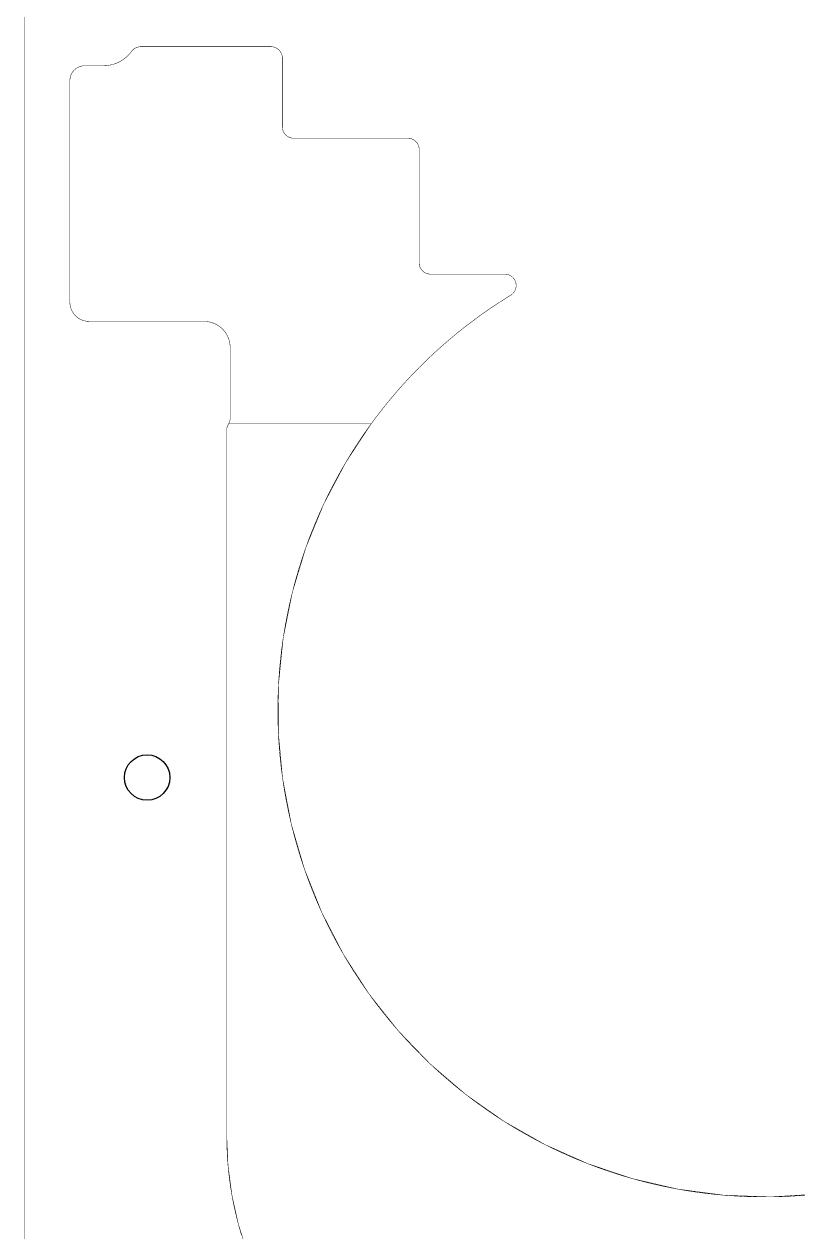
# Model space of a CAD drawing. Extents: x -408 to 322, y -244 to 262.
# Drawn here: x -216.4 to -182.4, y -180.6 to -127.5 of the extents above; entities that cross this region are included whole.
import ezdxf

# ---------------------------------------------------------------- set-up
doc = ezdxf.new("R2010")
doc.units = 0
doc.header["$MEASUREMENT"] = 0
doc.layers.get('0').update_dxf_attribs({"linetype": 'CONTINUOUS'})
for name, color, linetype in [('ADHESIVE-10-2', 2, 'CONTINUOUS'), ('LOWER-A-PET', 15, 'CONTINUOUS'), ('LOWER-PET-B', 6, 'CONTINUOUS'), ('REMOVAL', 2, 'CONTINUOUS')]:
    doc.layers.add(name, color=color, linetype=linetype)

# ---------------------------------------------------------------- blocks, each defined once
blk = doc.blocks.new('ROUND_17')
blk.add_circle((0, 0), 1)

msp = doc.modelspace()

# ---------------------------------------------------------------- linework, layer by layer
at = {"layer": 'ADHESIVE-10-2', "const_width": 0.02}
msp.add_lwpolyline([(-182.042, -178.976), (-182.411, -179.004), (-182.78, -179.025), (-183.149, -179.041), (-183.519, -179.049), (-183.889, -179.052), (-184.259, -179.048), (-184.628, -179.037), (-184.998, -179.02), (-185.367, -178.997), (-185.735, -178.968), (-186.103, -178.932), (-186.471, -178.889), (-186.837, -178.841), (-187.203, -178.786), (-187.567, -178.725), (-187.931, -178.657), (-188.293, -178.583), (-188.654, -178.503), (-189.014, -178.417), (-189.372, -178.324), (-189.728, -178.226), (-190.083, -178.121), (-190.436, -178.01), (-190.786, -177.893), (-191.135, -177.77), (-191.482, -177.641), (-191.826, -177.506), (-192.168, -177.365), (-192.507, -177.218), (-192.844, -177.066), (-193.178, -176.907), (-193.509, -176.743), (-193.838, -176.573), (-194.163, -176.397), (-194.485, -176.216), (-194.804, -176.03), (-195.12, -175.837), (-195.433, -175.64), (-195.742, -175.437), (-196.047, -175.229), (-196.349, -175.015), (-196.647, -174.796), (-196.942, -174.572), (-197.232, -174.344), (-197.519, -174.11), (-197.801, -173.871), (-198.079, -173.627), (-198.353, -173.379), (-198.623, -173.126), (-198.888, -172.868), (-199.148, -172.606), (-199.404, -172.339), (-199.656, -172.068), (-199.903, -171.793), (-200.145, -171.513), (-200.382, -171.229), (-200.614, -170.941), (-200.841, -170.65), (-201.063, -170.354), (-201.28, -170.054), (-201.491, -169.751), (-201.698, -169.444), (-201.899, -169.134), (-202.095, -168.82), (-202.285, -168.503), (-202.47, -168.183), (-202.649, -167.86), (-202.822, -167.533), (-202.99, -167.204), (-203.152, -166.871), (-203.309, -166.536), (-203.459, -166.199), (-203.604, -165.858), (-203.743, -165.516), (-203.876, -165.171), (-204.003, -164.823), (-204.124, -164.474), (-204.239, -164.122), (-204.347, -163.769), (-204.45, -163.414), (-204.546, -163.057), (-204.637, -162.698), (-204.721, -162.338), (-204.799, -161.977), (-204.87, -161.614), (-204.936, -161.25), (-204.995, -160.885), (-205.047, -160.519), (-205.094, -160.152), (-205.134, -159.785), (-205.167, -159.416), (-205.195, -159.048), (-205.216, -158.678), (-205.23, -158.309), (-205.238, -157.939), (-205.24, -157.57), (-205.236, -157.2), (-205.225, -156.83), (-205.207, -156.461), (-205.183, -156.092), (-205.153, -155.723), (-205.117, -155.355), (-205.074, -154.988), (-205.025, -154.622), (-204.969, -154.256), (-204.907, -153.891), (-204.839, -153.528), (-204.765, -153.166), (-204.684, -152.805), (-204.597, -152.446), (-204.504, -152.088), (-204.405, -151.732), (-204.3, -151.377), (-204.188, -151.025), (-204.071, -150.674), (-203.947, -150.325), (-203.818, -149.979), (-203.682, -149.635), (-203.541, -149.293), (-203.393, -148.954), (-203.24, -148.618), (-203.081, -148.284), (-202.916, -147.953), (-202.746, -147.625), (-202.57, -147.3), (-202.388, -146.978), (-202.201, -146.659), (-202.008, -146.343), (-201.81, -146.031), (-201.607, -145.722), (-201.398, -145.417), (-201.184, -145.115), (-200.965, -144.818), (-200.741, -144.524), (-200.511, -144.234), (-200.277, -143.948), (-200.038, -143.666), (-199.794, -143.388), (-199.545, -143.114), (-199.291, -142.845), (-199.033, -142.58), (-198.77, -142.32), (-198.503, -142.065), (-198.232, -141.814), (-197.956, -141.567), (-197.676, -141.326), (-197.392, -141.089), (-197.104, -140.857), (-196.811, -140.631), (-196.515, -140.409), (-196.216, -140.193), (-195.912, -139.982), (-195.605, -139.776), (-195.002, -139.393), (-194.995, -139.389), (-194.988, -139.384), (-194.981, -139.379), (-194.973, -139.374), (-194.966, -139.369), (-194.96, -139.364), (-194.953, -139.359), (-194.946, -139.353), (-194.939, -139.348), (-194.933, -139.342), (-194.926, -139.336), (-194.92, -139.33), (-194.914, -139.324), (-194.908, -139.318), (-194.902, -139.312), (-194.896, -139.306), (-194.89, -139.299), (-194.884, -139.293), (-194.879, -139.286), (-194.873, -139.28), (-194.868, -139.273), (-194.863, -139.266), (-194.858, -139.259), (-194.853, -139.252), (-194.848, -139.245), (-194.843, -139.238), (-194.838, -139.23), (-194.834, -139.223), (-194.829, -139.216), (-194.825, -139.208), (-194.821, -139.2), (-194.817, -139.193), (-194.813, -139.185), (-194.81, -139.177), (-194.806, -139.169), (-194.803, -139.161), (-194.799, -139.153), (-194.796, -139.145), (-194.793, -139.137), (-194.79, -139.129), (-194.788, -139.121), (-194.785, -139.113), (-194.782, -139.104), (-194.78, -139.096), (-194.778, -139.088), (-194.776, -139.079), (-194.774, -139.071), (-194.772, -139.062), (-194.771, -139.054), (-194.769, -139.045), (-194.768, -139.037), (-194.767, -139.028), (-194.766, -139.02), (-194.765, -139.011), (-194.764, -139.002), (-194.764, -138.994), (-194.763, -138.985), (-194.763, -138.977), (-194.763, -138.968), (-194.763, -138.959), (-194.763, -138.951), (-194.764, -138.942), (-194.764, -138.933), (-194.765, -138.925), (-194.766, -138.916), (-194.767, -138.908), (-194.768, -138.899), (-194.769, -138.891), (-194.77, -138.882), (-194.772, -138.873), (-194.774, -138.865), (-194.775, -138.857), (-194.777, -138.848), (-194.779, -138.84), (-194.782, -138.831), (-194.784, -138.823), (-194.787, -138.815), (-194.789, -138.807), (-194.792, -138.799), (-194.795, -138.79), (-194.798, -138.782), (-194.802, -138.774), (-194.805, -138.766), (-194.809, -138.759), (-194.812, -138.751), (-194.816, -138.743), (-194.82, -138.735), (-194.824, -138.728), (-194.828, -138.72), (-194.832, -138.713), (-194.837, -138.705), (-194.842, -138.698), (-194.846, -138.691), (-194.851, -138.683), (-194.856, -138.676), (-194.861, -138.669), (-194.866, -138.662), (-194.872, -138.656), (-194.877, -138.649), (-194.883, -138.642), (-194.888, -138.636), (-194.894, -138.629), (-194.9, -138.623), (-194.906, -138.617), (-194.912, -138.611), (-194.918, -138.605), (-194.924, -138.599), (-194.931, -138.593), (-194.937, -138.587), (-194.944, -138.582), (-194.951, -138.576), (-194.957, -138.571), (-194.964, -138.566), (-194.971, -138.561), (-194.978, -138.556), (-194.986, -138.551), (-194.993, -138.546), (-195, -138.541), (-195.007, -138.537), (-195.015, -138.533), (-195.022, -138.528), (-195.03, -138.524), (-195.038, -138.52), (-195.046, -138.517), (-195.053, -138.513), (-195.061, -138.509), (-195.069, -138.506), (-195.077, -138.503), (-195.085, -138.499), (-195.093, -138.496), (-195.101, -138.494), (-195.11, -138.491), (-195.118, -138.488), (-195.126, -138.486), (-195.134, -138.483), (-195.143, -138.481), (-195.151, -138.479), (-195.16, -138.477), (-195.168, -138.476), (-195.177, -138.474), (-195.185, -138.473), (-195.194, -138.472), (-195.202, -138.47), (-195.211, -138.469), (-195.219, -138.469), (-195.228, -138.468), (-195.237, -138.467), (-195.245, -138.467), (-195.254, -138.467), (-195.263, -138.467), (-198.525, -138.467), (-198.534, -138.467), (-198.543, -138.466), (-198.552, -138.466), (-198.56, -138.465), (-198.569, -138.465), (-198.578, -138.464), (-198.586, -138.463), (-198.595, -138.462), (-198.604, -138.461), (-198.612, -138.459), (-198.621, -138.457), (-198.629, -138.456), (-198.638, -138.454), (-198.646, -138.452), (-198.655, -138.45), (-198.663, -138.447), (-198.672, -138.445), (-198.68, -138.442), (-198.688, -138.439), (-198.696, -138.437), (-198.705, -138.433), (-198.713, -138.43), (-198.721, -138.427), (-198.729, -138.423), (-198.737, -138.42), (-198.745, -138.416), (-198.752, -138.412), (-198.76, -138.408), (-198.768, -138.404), (-198.775, -138.4), (-198.783, -138.395), (-198.79, -138.391), (-198.798, -138.386), (-198.805, -138.381), (-198.812, -138.376), (-198.819, -138.371), (-198.826, -138.366), (-198.833, -138.361), (-198.84, -138.355), (-198.847, -138.35), (-198.853, -138.344), (-198.86, -138.338), (-198.866, -138.332), (-198.873, -138.326), (-198.879, -138.32), (-198.885, -138.314), (-198.891, -138.308), (-198.897, -138.301), (-198.903, -138.295), (-198.908, -138.288), (-198.914, -138.281), (-198.919, -138.274), (-198.925, -138.268), (-198.93, -138.261), (-198.935, -138.253), (-198.94, -138.246), (-198.945, -138.239), (-198.949, -138.232), (-198.954, -138.224), (-198.958, -138.217), (-198.963, -138.209), (-198.967, -138.201), (-198.971, -138.194), (-198.975, -138.186), (-198.979, -138.178), (-198.982, -138.17), (-198.986, -138.162), (-198.989, -138.154), (-198.992, -138.146), (-198.995, -138.138), (-198.998, -138.129), (-199.001, -138.121), (-199.004, -138.113), (-199.006, -138.104), (-199.008, -138.096), (-199.01, -138.088), (-199.013, -138.079), (-199.014, -138.071), (-199.016, -138.062), (-199.018, -138.053), (-199.019, -138.045), (-199.02, -138.036), (-199.022, -138.028), (-199.023, -138.019), (-199.023, -138.01), (-199.024, -138.002), (-199.025, -137.993), (-199.025, -137.984), (-199.025, -137.975), (-199.025, -137.967), (-199.025, -132.988), (-199.025, -132.98), (-199.026, -132.971), (-199.026, -132.962), (-199.027, -132.954), (-199.027, -132.945), (-199.028, -132.936), (-199.029, -132.927), (-199.03, -132.919), (-199.032, -132.91), (-199.033, -132.902), (-199.035, -132.893), (-199.036, -132.884), (-199.038, -132.876), (-199.04, -132.867), (-199.042, -132.859), (-199.045, -132.851), (-199.047, -132.842), (-199.05, -132.834), (-199.053, -132.826), (-199.056, -132.817), (-199.059, -132.809), (-199.062, -132.801), (-199.065, -132.793), (-199.069, -132.785), (-199.072, -132.777), (-199.076, -132.769), (-199.08, -132.761), (-199.084, -132.754), (-199.088, -132.746), (-199.092, -132.738), (-199.097, -132.731), (-199.101, -132.723), (-199.106, -132.716), (-199.111, -132.709), (-199.116, -132.702), (-199.121, -132.695), (-199.126, -132.687), (-199.131, -132.681), (-199.137, -132.674), (-199.142, -132.667), (-199.148, -132.66), (-199.154, -132.654), (-199.16, -132.647), (-199.166, -132.641), (-199.172, -132.635), (-199.178, -132.629), (-199.184, -132.623), (-199.191, -132.617), (-199.197, -132.611), (-199.204, -132.605), (-199.211, -132.6), (-199.218, -132.594), (-199.224, -132.589), (-199.231, -132.584), (-199.239, -132.579), (-199.246, -132.574), (-199.253, -132.569), (-199.26, -132.564), (-199.268, -132.56), (-199.275, -132.555), (-199.283, -132.551), (-199.291, -132.547), (-199.298, -132.543), (-199.306, -132.539), (-199.314, -132.535), (-199.322, -132.532), (-199.33, -132.528), (-199.338, -132.525), (-199.346, -132.522), (-199.354, -132.519), (-199.363, -132.516), (-199.371, -132.513), (-199.379, -132.51), (-199.388, -132.508), (-199.396, -132.505), (-199.404, -132.503), (-199.413, -132.501), (-199.421, -132.499), (-199.43, -132.498), (-199.439, -132.496), (-199.447, -132.495), (-199.456, -132.493), (-199.464, -132.492), (-199.473, -132.491), (-199.482, -132.49), (-199.49, -132.49), (-199.499, -132.489), (-199.508, -132.489), (-199.517, -132.488), (-199.525, -132.488), (-204.54, -132.488), (-204.549, -132.488), (-204.558, -132.488), (-204.567, -132.488), (-204.575, -132.487), (-204.584, -132.486), (-204.593, -132.486), (-204.601, -132.485), (-204.61, -132.484), (-204.619, -132.482), (-204.627, -132.481), (-204.636, -132.479), (-204.644, -132.477), (-204.653, -132.476), (-204.661, -132.474), (-204.67, -132.471), (-204.678, -132.469), (-204.687, -132.467), (-204.695, -132.464), (-204.703, -132.461), (-204.711, -132.458), (-204.72, -132.455), (-204.728, -132.452), (-204.736, -132.449), (-204.744, -132.445), (-204.752, -132.442), (-204.76, -132.438), (-204.767, -132.434), (-204.775, -132.43), (-204.783, -132.426), (-204.79, -132.421), (-204.798, -132.417), (-204.805, -132.412), (-204.813, -132.408), (-204.82, -132.403), (-204.827, -132.398), (-204.834, -132.393), (-204.841, -132.388), (-204.848, -132.382), (-204.855, -132.377), (-204.862, -132.371), (-204.868, -132.366), (-204.875, -132.36), (-204.881, -132.354), (-204.888, -132.348), (-204.894, -132.342), (-204.9, -132.336), (-204.906, -132.329), (-204.912, -132.323), (-204.918, -132.316), (-204.923, -132.31), (-204.929, -132.303), (-204.934, -132.296), (-204.94, -132.289), (-204.945, -132.282), (-204.95, -132.275), (-204.955, -132.268), (-204.96, -132.261), (-204.964, -132.253), (-204.969, -132.246), (-204.973, -132.238), (-204.978, -132.231), (-204.982, -132.223), (-204.986, -132.215), (-204.99, -132.208), (-204.994, -132.2), (-204.997, -132.192), (-205.001, -132.184), (-205.004, -132.176), (-205.007, -132.168), (-205.01, -132.159), (-205.013, -132.151), (-205.016, -132.143), (-205.019, -132.135), (-205.021, -132.126), (-205.023, -132.118), (-205.025, -132.109), (-205.028, -132.101), (-205.029, -132.092), (-205.031, -132.084), (-205.033, -132.075), (-205.034, -132.067), (-205.035, -132.058), (-205.037, -132.049), (-205.038, -132.041), (-205.038, -132.032), (-205.039, -132.023), (-205.04, -132.015), (-205.04, -132.006), (-205.04, -131.997), (-205.04, -131.988), (-205.04, -128.964), (-205.04, -128.955), (-205.041, -128.946), (-205.041, -128.938), (-205.042, -128.929), (-205.042, -128.92), (-205.043, -128.912), (-205.044, -128.903), (-205.045, -128.894), (-205.047, -128.886), (-205.048, -128.877), (-205.05, -128.868), (-205.051, -128.86), (-205.053, -128.851), (-205.055, -128.843), (-205.057, -128.834), (-205.06, -128.826), (-205.062, -128.818), (-205.065, -128.809), (-205.068, -128.801), (-205.071, -128.793), (-205.074, -128.785), (-205.077, -128.777), (-205.08, -128.769), (-205.084, -128.761), (-205.087, -128.753), (-205.091, -128.745), (-205.095, -128.737), (-205.099, -128.729), (-205.103, -128.721), (-205.107, -128.714), (-205.112, -128.706), (-205.116, -128.699), (-205.121, -128.692), (-205.126, -128.684), (-205.131, -128.677), (-205.136, -128.67), (-205.141, -128.663), (-205.146, -128.656), (-205.152, -128.649), (-205.157, -128.642), (-205.163, -128.636), (-205.169, -128.629), (-205.175, -128.623), (-205.181, -128.617), (-205.187, -128.61), (-205.193, -128.604), (-205.199, -128.598), (-205.206, -128.592), (-205.212, -128.587), (-205.219, -128.581), (-205.226, -128.575), (-205.233, -128.57), (-205.239, -128.565), (-205.246, -128.559), (-205.254, -128.554), (-205.261, -128.549), (-205.268, -128.545), (-205.275, -128.54), (-205.283, -128.535), (-205.29, -128.531), (-205.298, -128.527), (-205.306, -128.522), (-205.313, -128.518), (-205.321, -128.514), (-205.329, -128.511), (-205.337, -128.507), (-205.345, -128.504), (-205.353, -128.5), (-205.361, -128.497), (-205.369, -128.494), (-205.378, -128.491), (-205.386, -128.488), (-205.394, -128.486), (-205.403, -128.483), (-205.411, -128.481), (-205.419, -128.479), (-205.428, -128.477), (-205.436, -128.475), (-205.445, -128.473), (-205.454, -128.471), (-205.462, -128.47), (-205.471, -128.469), (-205.479, -128.468), (-205.488, -128.467), (-205.497, -128.466), (-205.505, -128.465), (-205.514, -128.465), (-205.523, -128.464), (-205.532, -128.464), (-205.54, -128.464), (-211.264, -128.464), (-211.272, -128.464), (-211.281, -128.464), (-211.29, -128.465), (-211.298, -128.465), (-211.307, -128.466), (-211.315, -128.467), (-211.324, -128.468), (-211.332, -128.469), (-211.341, -128.47), (-211.35, -128.471), (-211.358, -128.473), (-211.367, -128.475), (-211.375, -128.476), (-211.383, -128.478), (-211.392, -128.481), (-211.4, -128.483), (-211.408, -128.485), (-211.417, -128.488), (-211.425, -128.491), (-211.433, -128.493), (-211.441, -128.496), (-211.449, -128.5), (-211.457, -128.503), (-211.465, -128.506), (-211.473, -128.51), (-211.481, -128.513), (-211.488, -128.517), (-211.496, -128.521), (-211.504, -128.525), (-211.511, -128.53), (-211.519, -128.534), (-211.526, -128.538), (-211.534, -128.543), (-211.541, -128.548), (-211.548, -128.553), (-211.555, -128.557), (-211.562, -128.563), (-211.569, -128.568), (-211.576, -128.573), (-211.582, -128.579), (-211.589, -128.584), (-211.595, -128.59), (-211.602, -128.596), (-211.608, -128.601), (-211.614, -128.608), (-211.62, -128.614), (-211.626, -128.62), (-211.632, -128.626), (-211.638, -128.633), (-211.644, -128.639), (-211.649, -128.646), (-211.655, -128.652), (-211.66, -128.659), (-211.667, -128.668), (-211.683, -128.69), (-211.699, -128.711), (-211.716, -128.732), (-211.733, -128.752), (-211.751, -128.773), (-211.768, -128.793), (-211.787, -128.812), (-211.805, -128.832), (-211.824, -128.851), (-211.843, -128.87), (-211.862, -128.888), (-211.882, -128.906), (-211.902, -128.924), (-211.923, -128.941), (-211.943, -128.958), (-211.964, -128.975), (-211.986, -128.991), (-212.007, -129.007), (-212.029, -129.022), (-212.051, -129.038), (-212.073, -129.052), (-212.096, -129.067), (-212.119, -129.081), (-212.142, -129.094), (-212.165, -129.108), (-212.189, -129.12), (-212.212, -129.133), (-212.236, -129.145), (-212.261, -129.156), (-212.285, -129.167), (-212.309, -129.178), (-212.334, -129.188), (-212.359, -129.198), (-212.384, -129.208), (-212.409, -129.217), (-212.435, -129.225), (-212.46, -129.233), (-212.486, -129.241), (-212.512, -129.248), (-212.538, -129.255), (-212.564, -129.261), (-212.59, -129.267), (-212.616, -129.273), (-212.642, -129.278), (-212.669, -129.282), (-212.695, -129.286), (-212.722, -129.29), (-212.748, -129.293), (-212.775, -129.296), (-212.802, -129.298), (-212.828, -129.3), (-212.855, -129.301), (-212.882, -129.302), (-212.917, -129.302), (-213.73, -129.302), (-213.742, -129.302), (-213.753, -129.303), (-213.764, -129.303), (-213.775, -129.304), (-213.786, -129.305), (-213.798, -129.306), (-213.809, -129.307), (-213.82, -129.309), (-213.831, -129.31), (-213.842, -129.312), (-213.853, -129.314), (-213.864, -129.316), (-213.875, -129.319), (-213.886, -129.321), (-213.897, -129.324), (-213.908, -129.327), (-213.919, -129.33), (-213.929, -129.334), (-213.94, -129.337), (-213.951, -129.341), (-213.961, -129.345), (-213.972, -129.349), (-213.982, -129.353), (-213.992, -129.357), (-214.002, -129.362), (-214.013, -129.367), (-214.023, -129.372), (-214.033, -129.377), (-214.043, -129.382), (-214.052, -129.388), (-214.062, -129.393), (-214.072, -129.399), (-214.081, -129.405), (-214.091, -129.411), (-214.1, -129.418), (-214.109, -129.424), (-214.118, -129.431), (-214.127, -129.437), (-214.136, -129.444), (-214.145, -129.451), (-214.153, -129.459), (-214.162, -129.466), (-214.17, -129.474), (-214.178, -129.481), (-214.186, -129.489), (-214.194, -129.497), (-214.202, -129.505), (-214.21, -129.513), (-214.217, -129.522), (-214.225, -129.53), (-214.232, -129.539), (-214.239, -129.548), (-214.246, -129.556), (-214.253, -129.565), (-214.259, -129.574), (-214.266, -129.584), (-214.272, -129.593), (-214.278, -129.602), (-214.284, -129.612), (-214.29, -129.621), (-214.295, -129.631), (-214.301, -129.641), (-214.306, -129.651), (-214.311, -129.661), (-214.316, -129.671), (-214.321, -129.681), (-214.326, -129.691), (-214.33, -129.702), (-214.334, -129.712), (-214.338, -129.723), (-214.342, -129.733), (-214.346, -129.744), (-214.349, -129.754), (-214.353, -129.765), (-214.356, -129.776), (-214.359, -129.787), (-214.362, -129.798), (-214.364, -129.809), (-214.367, -129.82), (-214.369, -129.831), (-214.371, -129.842), (-214.373, -129.853), (-214.374, -129.864), (-214.376, -129.875), (-214.377, -129.886), (-214.378, -129.897), (-214.379, -129.908), (-214.38, -129.92), (-214.38, -129.931), (-214.38, -129.952), (-214.38, -139.696), (-214.38, -139.711), (-214.38, -139.725), (-214.379, -139.74), (-214.378, -139.755), (-214.377, -139.769), (-214.376, -139.784), (-214.374, -139.798), (-214.372, -139.813), (-214.37, -139.828), (-214.368, -139.842), (-214.365, -139.857), (-214.362, -139.871), (-214.359, -139.885), (-214.356, -139.9), (-214.352, -139.914), (-214.348, -139.928), (-214.344, -139.942), (-214.34, -139.956), (-214.335, -139.97), (-214.33, -139.984), (-214.325, -139.998), (-214.32, -140.011), (-214.314, -140.025), (-214.308, -140.038), (-214.302, -140.052), (-214.296, -140.065), (-214.289, -140.078), (-214.283, -140.091), (-214.276, -140.104), (-214.269, -140.117), (-214.261, -140.13), (-214.254, -140.142), (-214.246, -140.155), (-214.238, -140.167), (-214.23, -140.179), (-214.221, -140.191), (-214.212, -140.203), (-214.204, -140.215), (-214.194, -140.226), (-214.185, -140.238), (-214.176, -140.249), (-214.166, -140.26), (-214.156, -140.271), (-214.146, -140.282), (-214.136, -140.292), (-214.126, -140.303), (-214.115, -140.313), (-214.104, -140.323), (-214.093, -140.333), (-214.082, -140.342), (-214.071, -140.352), (-214.06, -140.361), (-214.048, -140.37), (-214.036, -140.379), (-214.024, -140.387), (-214.012, -140.396), (-214, -140.404), (-213.988, -140.412), (-213.975, -140.42), (-213.963, -140.428), (-213.95, -140.435), (-213.937, -140.442), (-213.924, -140.449), (-213.911, -140.456), (-213.898, -140.462), (-213.885, -140.468), (-213.871, -140.474), (-213.858, -140.48), (-213.844, -140.486), (-213.831, -140.491), (-213.817, -140.496), (-213.803, -140.501), (-213.789, -140.505), (-213.775, -140.51), (-213.761, -140.514), (-213.747, -140.518), (-213.733, -140.521), (-213.718, -140.525), (-213.704, -140.528), (-213.689, -140.531), (-213.675, -140.533), (-213.661, -140.536), (-213.646, -140.538), (-213.631, -140.54), (-213.617, -140.541), (-213.602, -140.543), (-213.588, -140.544), (-213.573, -140.545), (-213.558, -140.545), (-213.53, -140.546), (-208.485, -140.546), (-208.465, -140.546), (-208.445, -140.547), (-208.425, -140.547), (-208.405, -140.549), (-208.385, -140.55), (-208.365, -140.552), (-208.345, -140.554), (-208.325, -140.557), (-208.305, -140.56), (-208.286, -140.563), (-208.266, -140.567), (-208.246, -140.571), (-208.227, -140.575), (-208.207, -140.58), (-208.188, -140.585), (-208.168, -140.59), (-208.149, -140.596), (-208.13, -140.602), (-208.111, -140.608), (-208.092, -140.615), (-208.073, -140.622), (-208.055, -140.63), (-208.036, -140.637), (-208.018, -140.645), (-207.999, -140.654), (-207.981, -140.662), (-207.963, -140.671), (-207.945, -140.68), (-207.928, -140.69), (-207.91, -140.7), (-207.893, -140.71), (-207.876, -140.721), (-207.859, -140.731), (-207.842, -140.742), (-207.826, -140.754), (-207.809, -140.765), (-207.793, -140.777), (-207.777, -140.79), (-207.762, -140.802), (-207.746, -140.815), (-207.731, -140.828), (-207.716, -140.841), (-207.701, -140.855), (-207.686, -140.869), (-207.672, -140.883), (-207.658, -140.897), (-207.644, -140.911), (-207.631, -140.926), (-207.617, -140.941), (-207.604, -140.957), (-207.592, -140.972), (-207.579, -140.988), (-207.567, -141.004), (-207.555, -141.02), (-207.543, -141.036), (-207.532, -141.053), (-207.521, -141.069), (-207.51, -141.086), (-207.5, -141.103), (-207.489, -141.121), (-207.48, -141.138), (-207.47, -141.156), (-207.461, -141.174), (-207.452, -141.192), (-207.443, -141.21), (-207.435, -141.228), (-207.427, -141.246), (-207.419, -141.265), (-207.412, -141.284), (-207.405, -141.302), (-207.398, -141.321), (-207.392, -141.34), (-207.386, -141.36), (-207.38, -141.379), (-207.375, -141.398), (-207.37, -141.418), (-207.365, -141.437), (-207.36, -141.457), (-207.356, -141.476), (-207.353, -141.496), (-207.35, -141.516), (-207.347, -141.536), (-207.344, -141.556), (-207.342, -141.576), (-207.34, -141.596), (-207.338, -141.616), (-207.337, -141.636), (-207.336, -141.656), (-207.336, -141.676), (-207.335, -141.696), (-207.335, -144.802), (-207.335, -144.811), (-207.336, -144.82), (-207.336, -144.828), (-207.337, -144.837), (-207.337, -144.846), (-207.338, -144.855), (-207.339, -144.863), (-207.34, -144.872), (-207.342, -144.881), (-207.343, -144.889), (-207.345, -144.898), (-207.346, -144.906), (-207.348, -144.915), (-207.35, -144.923), (-207.352, -144.932), (-207.355, -144.94), (-207.357, -144.948), (-207.36, -144.957), (-207.363, -144.965), (-207.365, -144.973), (-207.369, -144.981), (-207.372, -144.99), (-207.375, -144.998), (-207.379, -145.006), (-207.382, -145.014), (-207.386, -145.021), (-207.39, -145.029), (-207.394, -145.037), (-207.398, -145.045), (-207.402, -145.052), (-207.418, -145.08), (-207.423, -145.088), (-207.427, -145.095), (-207.431, -145.103), (-207.435, -145.11), (-207.438, -145.118), (-207.442, -145.126), (-207.445, -145.134), (-207.449, -145.142), (-207.452, -145.15), (-207.455, -145.158), (-207.458, -145.166), (-207.461, -145.174), (-207.463, -145.183), (-207.466, -145.191), (-207.468, -145.199), (-207.47, -145.208), (-207.472, -145.216), (-207.474, -145.224), (-207.476, -145.233), (-207.477, -145.241), (-207.479, -145.25), (-207.48, -145.258), (-207.481, -145.267), (-207.482, -145.276), (-207.483, -145.284), (-207.484, -145.293), (-207.485, -145.301), (-207.485, -145.31), (-207.485, -145.319), (-207.485, -145.33), (-207.485, -176.368), (-207.483, -176.63), (-207.476, -176.889), (-207.465, -177.148), (-207.449, -177.407), (-207.429, -177.665), (-207.405, -177.923), (-207.375, -178.181), (-207.342, -178.438), (-207.304, -178.694), (-207.262, -178.95), (-207.215, -179.205), (-207.164, -179.459), (-207.108, -179.712), (-207.048, -179.964), (-206.984, -180.215), (-206.915, -180.465), (-206.842, -180.714)], dxfattribs=at)
at = {"layer": 'LOWER-A-PET', "const_width": 0.02}
msp.add_lwpolyline([(-182.042, -178.976), (-182.411, -179.004), (-182.78, -179.025), (-183.149, -179.041), (-183.519, -179.049), (-183.889, -179.052), (-184.259, -179.048), (-184.628, -179.037), (-184.998, -179.02), (-185.367, -178.997), (-185.735, -178.968), (-186.103, -178.932), (-186.471, -178.889), (-186.837, -178.841), (-187.203, -178.786), (-187.567, -178.725), (-187.931, -178.657), (-188.293, -178.583), (-188.654, -178.503), (-189.014, -178.417), (-189.372, -178.324), (-189.728, -178.226), (-190.083, -178.121), (-190.436, -178.01), (-190.786, -177.893), (-191.135, -177.77), (-191.482, -177.641), (-191.826, -177.506), (-192.168, -177.365), (-192.507, -177.218), (-192.844, -177.066), (-193.178, -176.907), (-193.509, -176.743), (-193.838, -176.573), (-194.163, -176.397), (-194.485, -176.216), (-194.804, -176.03), (-195.12, -175.837), (-195.433, -175.64), (-195.742, -175.437), (-196.047, -175.229), (-196.349, -175.015), (-196.647, -174.796), (-196.942, -174.572), (-197.232, -174.344), (-197.519, -174.11), (-197.801, -173.871), (-198.079, -173.627), (-198.353, -173.379), (-198.623, -173.126), (-198.888, -172.868), (-199.148, -172.606), (-199.404, -172.339), (-199.656, -172.068), (-199.903, -171.793), (-200.145, -171.513), (-200.382, -171.229), (-200.614, -170.941), (-200.841, -170.65), (-201.063, -170.354), (-201.28, -170.054), (-201.491, -169.751), (-201.698, -169.444), (-201.899, -169.134), (-202.095, -168.82), (-202.285, -168.503), (-202.47, -168.183), (-202.649, -167.86), (-202.822, -167.533), (-202.99, -167.204), (-203.152, -166.871), (-203.309, -166.536), (-203.459, -166.199), (-203.604, -165.858), (-203.743, -165.516), (-203.876, -165.171), (-204.003, -164.823), (-204.124, -164.474), (-204.239, -164.122), (-204.347, -163.769), (-204.45, -163.414), (-204.546, -163.057), (-204.637, -162.698), (-204.721, -162.338), (-204.799, -161.977), (-204.87, -161.614), (-204.936, -161.25), (-204.995, -160.885), (-205.047, -160.519), (-205.094, -160.152), (-205.134, -159.785), (-205.167, -159.416), (-205.195, -159.048), (-205.216, -158.678), (-205.23, -158.309), (-205.238, -157.939), (-205.24, -157.57), (-205.236, -157.2), (-205.225, -156.83), (-205.207, -156.461), (-205.183, -156.092), (-205.153, -155.723), (-205.117, -155.355), (-205.074, -154.988), (-205.025, -154.622), (-204.969, -154.256), (-204.907, -153.891), (-204.839, -153.528), (-204.765, -153.166), (-204.684, -152.805), (-204.597, -152.446), (-204.504, -152.088), (-204.405, -151.732), (-204.3, -151.377), (-204.188, -151.025), (-204.071, -150.674), (-203.947, -150.325), (-203.818, -149.979), (-203.682, -149.635), (-203.541, -149.293), (-203.393, -148.954), (-203.24, -148.618), (-203.081, -148.284), (-202.916, -147.953), (-202.746, -147.625), (-202.57, -147.3), (-202.388, -146.978), (-202.201, -146.659), (-202.008, -146.343), (-201.81, -146.031), (-201.607, -145.722), (-201.398, -145.417), (-201.184, -145.115), (-200.965, -144.818), (-200.741, -144.524), (-200.511, -144.234), (-200.277, -143.948), (-200.038, -143.666), (-199.794, -143.388), (-199.545, -143.114), (-199.291, -142.845), (-199.033, -142.58), (-198.77, -142.32), (-198.503, -142.065), (-198.232, -141.814), (-197.956, -141.567), (-197.676, -141.326), (-197.392, -141.089), (-197.104, -140.857), (-196.811, -140.631), (-196.515, -140.409), (-196.216, -140.193), (-195.912, -139.982), (-195.605, -139.776), (-195.002, -139.393), (-194.995, -139.389), (-194.988, -139.384), (-194.981, -139.379), (-194.973, -139.374), (-194.966, -139.369), (-194.96, -139.364), (-194.953, -139.359), (-194.946, -139.353), (-194.939, -139.348), (-194.933, -139.342), (-194.926, -139.336), (-194.92, -139.33), (-194.914, -139.324), (-194.908, -139.318), (-194.902, -139.312), (-194.896, -139.306), (-194.89, -139.299), (-194.884, -139.293), (-194.879, -139.286), (-194.873, -139.28), (-194.868, -139.273), (-194.863, -139.266), (-194.858, -139.259), (-194.853, -139.252), (-194.848, -139.245), (-194.843, -139.238), (-194.838, -139.23), (-194.834, -139.223), (-194.829, -139.216), (-194.825, -139.208), (-194.821, -139.2), (-194.817, -139.193), (-194.813, -139.185), (-194.81, -139.177), (-194.806, -139.169), (-194.803, -139.161), (-194.799, -139.153), (-194.796, -139.145), (-194.793, -139.137), (-194.79, -139.129), (-194.788, -139.121), (-194.785, -139.113), (-194.782, -139.104), (-194.78, -139.096), (-194.778, -139.088), (-194.776, -139.079), (-194.774, -139.071), (-194.772, -139.062), (-194.771, -139.054), (-194.769, -139.045), (-194.768, -139.037), (-194.767, -139.028), (-194.766, -139.02), (-194.765, -139.011), (-194.764, -139.002), (-194.764, -138.994), (-194.763, -138.985), (-194.763, -138.977), (-194.763, -138.968), (-194.763, -138.959), (-194.763, -138.951), (-194.764, -138.942), (-194.764, -138.933), (-194.765, -138.925), (-194.766, -138.916), (-194.767, -138.908), (-194.768, -138.899), (-194.769, -138.891), (-194.77, -138.882), (-194.772, -138.873), (-194.774, -138.865), (-194.775, -138.857), (-194.777, -138.848), (-194.779, -138.84), (-194.782, -138.831), (-194.784, -138.823), (-194.787, -138.815), (-194.789, -138.807), (-194.792, -138.799), (-194.795, -138.79), (-194.798, -138.782), (-194.802, -138.774), (-194.805, -138.766), (-194.809, -138.759), (-194.812, -138.751), (-194.816, -138.743), (-194.82, -138.735), (-194.824, -138.728), (-194.828, -138.72), (-194.832, -138.713), (-194.837, -138.705), (-194.842, -138.698), (-194.846, -138.691), (-194.851, -138.683), (-194.856, -138.676), (-194.861, -138.669), (-194.866, -138.662), (-194.872, -138.656), (-194.877, -138.649), (-194.883, -138.642), (-194.888, -138.636), (-194.894, -138.629), (-194.9, -138.623), (-194.906, -138.617), (-194.912, -138.611), (-194.918, -138.605), (-194.924, -138.599), (-194.931, -138.593), (-194.937, -138.587), (-194.944, -138.582), (-194.951, -138.576), (-194.957, -138.571), (-194.964, -138.566), (-194.971, -138.561), (-194.978, -138.556), (-194.986, -138.551), (-194.993, -138.546), (-195, -138.541), (-195.007, -138.537), (-195.015, -138.533), (-195.022, -138.528), (-195.03, -138.524), (-195.038, -138.52), (-195.046, -138.517), (-195.053, -138.513), (-195.061, -138.509), (-195.069, -138.506), (-195.077, -138.503), (-195.085, -138.499), (-195.093, -138.496), (-195.101, -138.494), (-195.11, -138.491), (-195.118, -138.488), (-195.126, -138.486), (-195.134, -138.483), (-195.143, -138.481), (-195.151, -138.479), (-195.16, -138.477), (-195.168, -138.476), (-195.177, -138.474), (-195.185, -138.473), (-195.194, -138.472), (-195.202, -138.47), (-195.211, -138.469), (-195.219, -138.469), (-195.228, -138.468), (-195.237, -138.467), (-195.245, -138.467), (-195.254, -138.467), (-195.263, -138.467), (-198.525, -138.467), (-198.534, -138.467), (-198.543, -138.466), (-198.552, -138.466), (-198.56, -138.465), (-198.569, -138.465), (-198.578, -138.464), (-198.586, -138.463), (-198.595, -138.462), (-198.604, -138.461), (-198.612, -138.459), (-198.621, -138.457), (-198.629, -138.456), (-198.638, -138.454), (-198.646, -138.452), (-198.655, -138.45), (-198.663, -138.447), (-198.672, -138.445), (-198.68, -138.442), (-198.688, -138.439), (-198.696, -138.437), (-198.705, -138.433), (-198.713, -138.43), (-198.721, -138.427), (-198.729, -138.423), (-198.737, -138.42), (-198.745, -138.416), (-198.752, -138.412), (-198.76, -138.408), (-198.768, -138.404), (-198.775, -138.4), (-198.783, -138.395), (-198.79, -138.391), (-198.798, -138.386), (-198.805, -138.381), (-198.812, -138.376), (-198.819, -138.371), (-198.826, -138.366), (-198.833, -138.361), (-198.84, -138.355), (-198.847, -138.35), (-198.853, -138.344), (-198.86, -138.338), (-198.866, -138.332), (-198.873, -138.326), (-198.879, -138.32), (-198.885, -138.314), (-198.891, -138.308), (-198.897, -138.301), (-198.903, -138.295), (-198.908, -138.288), (-198.914, -138.281), (-198.919, -138.274), (-198.925, -138.268), (-198.93, -138.261), (-198.935, -138.253), (-198.94, -138.246), (-198.945, -138.239), (-198.949, -138.232), (-198.954, -138.224), (-198.958, -138.217), (-198.963, -138.209), (-198.967, -138.201), (-198.971, -138.194), (-198.975, -138.186), (-198.979, -138.178), (-198.982, -138.17), (-198.986, -138.162), (-198.989, -138.154), (-198.992, -138.146), (-198.995, -138.138), (-198.998, -138.129), (-199.001, -138.121), (-199.004, -138.113), (-199.006, -138.104), (-199.008, -138.096), (-199.01, -138.088), (-199.013, -138.079), (-199.014, -138.071), (-199.016, -138.062), (-199.018, -138.053), (-199.019, -138.045), (-199.02, -138.036), (-199.022, -138.028), (-199.023, -138.019), (-199.023, -138.01), (-199.024, -138.002), (-199.025, -137.993), (-199.025, -137.984), (-199.025, -137.975), (-199.025, -137.967), (-199.025, -132.988), (-199.025, -132.98), (-199.026, -132.971), (-199.026, -132.962), (-199.027, -132.954), (-199.027, -132.945), (-199.028, -132.936), (-199.029, -132.927), (-199.03, -132.919), (-199.032, -132.91), (-199.033, -132.902), (-199.035, -132.893), (-199.036, -132.884), (-199.038, -132.876), (-199.04, -132.867), (-199.042, -132.859), (-199.045, -132.851), (-199.047, -132.842), (-199.05, -132.834), (-199.053, -132.826), (-199.056, -132.817), (-199.059, -132.809), (-199.062, -132.801), (-199.065, -132.793), (-199.069, -132.785), (-199.072, -132.777), (-199.076, -132.769), (-199.08, -132.761), (-199.084, -132.754), (-199.088, -132.746), (-199.092, -132.738), (-199.097, -132.731), (-199.101, -132.723), (-199.106, -132.716), (-199.111, -132.709), (-199.116, -132.702), (-199.121, -132.695), (-199.126, -132.687), (-199.131, -132.681), (-199.137, -132.674), (-199.142, -132.667), (-199.148, -132.66), (-199.154, -132.654), (-199.16, -132.647), (-199.166, -132.641), (-199.172, -132.635), (-199.178, -132.629), (-199.184, -132.623), (-199.191, -132.617), (-199.197, -132.611), (-199.204, -132.605), (-199.211, -132.6), (-199.218, -132.594), (-199.224, -132.589), (-199.231, -132.584), (-199.239, -132.579), (-199.246, -132.574), (-199.253, -132.569), (-199.26, -132.564), (-199.268, -132.56), (-199.275, -132.555), (-199.283, -132.551), (-199.291, -132.547), (-199.298, -132.543), (-199.306, -132.539), (-199.314, -132.535), (-199.322, -132.532), (-199.33, -132.528), (-199.338, -132.525), (-199.346, -132.522), (-199.354, -132.519), (-199.363, -132.516), (-199.371, -132.513), (-199.379, -132.51), (-199.388, -132.508), (-199.396, -132.505), (-199.404, -132.503), (-199.413, -132.501), (-199.421, -132.499), (-199.43, -132.498), (-199.439, -132.496), (-199.447, -132.495), (-199.456, -132.493), (-199.464, -132.492), (-199.473, -132.491), (-199.482, -132.49), (-199.49, -132.49), (-199.499, -132.489), (-199.508, -132.489), (-199.517, -132.488), (-199.525, -132.488), (-204.54, -132.488), (-204.549, -132.488), (-204.558, -132.488), (-204.567, -132.488), (-204.575, -132.487), (-204.584, -132.486), (-204.593, -132.486), (-204.601, -132.485), (-204.61, -132.484), (-204.619, -132.482), (-204.627, -132.481), (-204.636, -132.479), (-204.644, -132.477), (-204.653, -132.476), (-204.661, -132.474), (-204.67, -132.471), (-204.678, -132.469), (-204.687, -132.467), (-204.695, -132.464), (-204.703, -132.461), (-204.711, -132.458), (-204.72, -132.455), (-204.728, -132.452), (-204.736, -132.449), (-204.744, -132.445), (-204.752, -132.442), (-204.76, -132.438), (-204.767, -132.434), (-204.775, -132.43), (-204.783, -132.426), (-204.79, -132.421), (-204.798, -132.417), (-204.805, -132.412), (-204.813, -132.408), (-204.82, -132.403), (-204.827, -132.398), (-204.834, -132.393), (-204.841, -132.388), (-204.848, -132.382), (-204.855, -132.377), (-204.862, -132.371), (-204.868, -132.366), (-204.875, -132.36), (-204.881, -132.354), (-204.888, -132.348), (-204.894, -132.342), (-204.9, -132.336), (-204.906, -132.329), (-204.912, -132.323), (-204.918, -132.316), (-204.923, -132.31), (-204.929, -132.303), (-204.934, -132.296), (-204.94, -132.289), (-204.945, -132.282), (-204.95, -132.275), (-204.955, -132.268), (-204.96, -132.261), (-204.964, -132.253), (-204.969, -132.246), (-204.973, -132.238), (-204.978, -132.231), (-204.982, -132.223), (-204.986, -132.215), (-204.99, -132.208), (-204.994, -132.2), (-204.997, -132.192), (-205.001, -132.184), (-205.004, -132.176), (-205.007, -132.168), (-205.01, -132.159), (-205.013, -132.151), (-205.016, -132.143), (-205.019, -132.135), (-205.021, -132.126), (-205.023, -132.118), (-205.025, -132.109), (-205.028, -132.101), (-205.029, -132.092), (-205.031, -132.084), (-205.033, -132.075), (-205.034, -132.067), (-205.035, -132.058), (-205.037, -132.049), (-205.038, -132.041), (-205.038, -132.032), (-205.039, -132.023), (-205.04, -132.015), (-205.04, -132.006), (-205.04, -131.997), (-205.04, -131.988), (-205.04, -128.964), (-205.04, -128.955), (-205.041, -128.946), (-205.041, -128.938), (-205.042, -128.929), (-205.042, -128.92), (-205.043, -128.912), (-205.044, -128.903), (-205.045, -128.894), (-205.047, -128.886), (-205.048, -128.877), (-205.05, -128.868), (-205.051, -128.86), (-205.053, -128.851), (-205.055, -128.843), (-205.057, -128.834), (-205.06, -128.826), (-205.062, -128.818), (-205.065, -128.809), (-205.068, -128.801), (-205.071, -128.793), (-205.074, -128.785), (-205.077, -128.777), (-205.08, -128.769), (-205.084, -128.761), (-205.087, -128.753), (-205.091, -128.745), (-205.095, -128.737), (-205.099, -128.729), (-205.103, -128.721), (-205.107, -128.714), (-205.112, -128.706), (-205.116, -128.699), (-205.121, -128.692), (-205.126, -128.684), (-205.131, -128.677), (-205.136, -128.67), (-205.141, -128.663), (-205.146, -128.656), (-205.152, -128.649), (-205.157, -128.642), (-205.163, -128.636), (-205.169, -128.629), (-205.175, -128.623), (-205.181, -128.617), (-205.187, -128.61), (-205.193, -128.604), (-205.199, -128.598), (-205.206, -128.592), (-205.212, -128.587), (-205.219, -128.581), (-205.226, -128.575), (-205.233, -128.57), (-205.239, -128.565), (-205.246, -128.559), (-205.254, -128.554), (-205.261, -128.549), (-205.268, -128.545), (-205.275, -128.54), (-205.283, -128.535), (-205.29, -128.531), (-205.298, -128.527), (-205.306, -128.522), (-205.313, -128.518), (-205.321, -128.514), (-205.329, -128.511), (-205.337, -128.507), (-205.345, -128.504), (-205.353, -128.5), (-205.361, -128.497), (-205.369, -128.494), (-205.378, -128.491), (-205.386, -128.488), (-205.394, -128.486), (-205.403, -128.483), (-205.411, -128.481), (-205.419, -128.479), (-205.428, -128.477), (-205.436, -128.475), (-205.445, -128.473), (-205.454, -128.471), (-205.462, -128.47), (-205.471, -128.469), (-205.479, -128.468), (-205.488, -128.467), (-205.497, -128.466), (-205.505, -128.465), (-205.514, -128.465), (-205.523, -128.464), (-205.532, -128.464), (-205.54, -128.464), (-211.264, -128.464), (-211.272, -128.464), (-211.281, -128.464), (-211.29, -128.465), (-211.298, -128.465), (-211.307, -128.466), (-211.315, -128.467), (-211.324, -128.468), (-211.332, -128.469), (-211.341, -128.47), (-211.35, -128.471), (-211.358, -128.473), (-211.367, -128.475), (-211.375, -128.476), (-211.383, -128.478), (-211.392, -128.481), (-211.4, -128.483), (-211.408, -128.485), (-211.417, -128.488), (-211.425, -128.491), (-211.433, -128.493), (-211.441, -128.496), (-211.449, -128.5), (-211.457, -128.503), (-211.465, -128.506), (-211.473, -128.51), (-211.481, -128.513), (-211.488, -128.517), (-211.496, -128.521), (-211.504, -128.525), (-211.511, -128.53), (-211.519, -128.534), (-211.526, -128.538), (-211.534, -128.543), (-211.541, -128.548), (-211.548, -128.553), (-211.555, -128.557), (-211.562, -128.563), (-211.569, -128.568), (-211.576, -128.573), (-211.582, -128.579), (-211.589, -128.584), (-211.595, -128.59), (-211.602, -128.596), (-211.608, -128.601), (-211.614, -128.608), (-211.62, -128.614), (-211.626, -128.62), (-211.632, -128.626), (-211.638, -128.633), (-211.644, -128.639), (-211.649, -128.646), (-211.655, -128.652), (-211.66, -128.659), (-211.667, -128.668), (-211.683, -128.69), (-211.699, -128.711), (-211.716, -128.732), (-211.733, -128.752), (-211.751, -128.773), (-211.768, -128.793), (-211.787, -128.812), (-211.805, -128.832), (-211.824, -128.851), (-211.843, -128.87), (-211.862, -128.888), (-211.882, -128.906), (-211.902, -128.924), (-211.923, -128.941), (-211.943, -128.958), (-211.964, -128.975), (-211.986, -128.991), (-212.007, -129.007), (-212.029, -129.022), (-212.051, -129.038), (-212.073, -129.052), (-212.096, -129.067), (-212.119, -129.081), (-212.142, -129.094), (-212.165, -129.108), (-212.189, -129.12), (-212.212, -129.133), (-212.236, -129.145), (-212.261, -129.156), (-212.285, -129.167), (-212.309, -129.178), (-212.334, -129.188), (-212.359, -129.198), (-212.384, -129.208), (-212.409, -129.217), (-212.435, -129.225), (-212.46, -129.233), (-212.486, -129.241), (-212.512, -129.248), (-212.538, -129.255), (-212.564, -129.261), (-212.59, -129.267), (-212.616, -129.273), (-212.642, -129.278), (-212.669, -129.282), (-212.695, -129.286), (-212.722, -129.29), (-212.748, -129.293), (-212.775, -129.296), (-212.802, -129.298), (-212.828, -129.3), (-212.855, -129.301), (-212.882, -129.302), (-212.917, -129.302), (-213.73, -129.302), (-213.742, -129.302), (-213.753, -129.303), (-213.764, -129.303), (-213.775, -129.304), (-213.786, -129.305), (-213.798, -129.306), (-213.809, -129.307), (-213.82, -129.309), (-213.831, -129.31), (-213.842, -129.312), (-213.853, -129.314), (-213.864, -129.316), (-213.875, -129.319), (-213.886, -129.321), (-213.897, -129.324), (-213.908, -129.327), (-213.919, -129.33), (-213.929, -129.334), (-213.94, -129.337), (-213.951, -129.341), (-213.961, -129.345), (-213.972, -129.349), (-213.982, -129.353), (-213.992, -129.357), (-214.002, -129.362), (-214.013, -129.367), (-214.023, -129.372), (-214.033, -129.377), (-214.043, -129.382), (-214.052, -129.388), (-214.062, -129.393), (-214.072, -129.399), (-214.081, -129.405), (-214.091, -129.411), (-214.1, -129.418), (-214.109, -129.424), (-214.118, -129.431), (-214.127, -129.437), (-214.136, -129.444), (-214.145, -129.451), (-214.153, -129.459), (-214.162, -129.466), (-214.17, -129.474), (-214.178, -129.481), (-214.186, -129.489), (-214.194, -129.497), (-214.202, -129.505), (-214.21, -129.513), (-214.217, -129.522), (-214.225, -129.53), (-214.232, -129.539), (-214.239, -129.548), (-214.246, -129.556), (-214.253, -129.565), (-214.259, -129.574), (-214.266, -129.584), (-214.272, -129.593), (-214.278, -129.602), (-214.284, -129.612), (-214.29, -129.621), (-214.295, -129.631), (-214.301, -129.641), (-214.306, -129.651), (-214.311, -129.661), (-214.316, -129.671), (-214.321, -129.681), (-214.326, -129.691), (-214.33, -129.702), (-214.334, -129.712), (-214.338, -129.723), (-214.342, -129.733), (-214.346, -129.744), (-214.349, -129.754), (-214.353, -129.765), (-214.356, -129.776), (-214.359, -129.787), (-214.362, -129.798), (-214.364, -129.809), (-214.367, -129.82), (-214.369, -129.831), (-214.371, -129.842), (-214.373, -129.853), (-214.374, -129.864), (-214.376, -129.875), (-214.377, -129.886), (-214.378, -129.897), (-214.379, -129.908), (-214.38, -129.92), (-214.38, -129.931), (-214.38, -129.952), (-214.38, -139.696), (-214.38, -139.71), (-214.38, -139.725), (-214.379, -139.74), (-214.378, -139.754), (-214.377, -139.769), (-214.376, -139.784), (-214.374, -139.798), (-214.372, -139.813), (-214.37, -139.827), (-214.368, -139.842), (-214.365, -139.856), (-214.362, -139.871), (-214.359, -139.885), (-214.356, -139.899), (-214.352, -139.913), (-214.348, -139.928), (-214.344, -139.942), (-214.34, -139.956), (-214.335, -139.97), (-214.33, -139.984), (-214.325, -139.997), (-214.32, -140.011), (-214.314, -140.025), (-214.308, -140.038), (-214.302, -140.052), (-214.296, -140.065), (-214.29, -140.078), (-214.283, -140.091), (-214.276, -140.104), (-214.269, -140.117), (-214.261, -140.13), (-214.254, -140.142), (-214.246, -140.154), (-214.238, -140.167), (-214.23, -140.179), (-214.221, -140.191), (-214.213, -140.203), (-214.204, -140.215), (-214.195, -140.226), (-214.185, -140.237), (-214.176, -140.249), (-214.166, -140.26), (-214.156, -140.271), (-214.146, -140.281), (-214.136, -140.292), (-214.126, -140.302), (-214.115, -140.313), (-214.104, -140.323), (-214.094, -140.332), (-214.082, -140.342), (-214.071, -140.351), (-214.06, -140.361), (-214.048, -140.37), (-214.037, -140.379), (-214.025, -140.387), (-214.013, -140.396), (-214, -140.404), (-213.988, -140.412), (-213.976, -140.42), (-213.963, -140.427), (-213.95, -140.435), (-213.938, -140.442), (-213.925, -140.449), (-213.912, -140.455), (-213.898, -140.462), (-213.885, -140.468), (-213.872, -140.474), (-213.858, -140.48), (-213.845, -140.486), (-213.831, -140.491), (-213.817, -140.496), (-213.803, -140.501), (-213.789, -140.505), (-213.775, -140.51), (-213.761, -140.514), (-213.747, -140.518), (-213.733, -140.521), (-213.719, -140.525), (-213.704, -140.528), (-213.69, -140.531), (-213.675, -140.533), (-213.661, -140.536), (-213.646, -140.538), (-213.632, -140.54), (-213.617, -140.541), (-213.603, -140.543), (-213.588, -140.544), (-213.573, -140.545), (-213.559, -140.545), (-213.53, -140.546), (-208.485, -140.546), (-208.465, -140.546), (-208.445, -140.547), (-208.425, -140.547), (-208.405, -140.549), (-208.385, -140.55), (-208.365, -140.552), (-208.345, -140.554), (-208.325, -140.557), (-208.305, -140.56), (-208.285, -140.563), (-208.266, -140.567), (-208.246, -140.571), (-208.226, -140.575), (-208.207, -140.58), (-208.188, -140.585), (-208.168, -140.59), (-208.149, -140.596), (-208.13, -140.602), (-208.111, -140.609), (-208.092, -140.615), (-208.073, -140.622), (-208.054, -140.63), (-208.036, -140.637), (-208.017, -140.645), (-207.999, -140.654), (-207.981, -140.662), (-207.963, -140.671), (-207.945, -140.68), (-207.928, -140.69), (-207.91, -140.7), (-207.893, -140.71), (-207.876, -140.721), (-207.859, -140.731), (-207.842, -140.743), (-207.826, -140.754), (-207.809, -140.766), (-207.793, -140.777), (-207.777, -140.79), (-207.761, -140.802), (-207.746, -140.815), (-207.731, -140.828), (-207.716, -140.841), (-207.701, -140.855), (-207.686, -140.869), (-207.672, -140.883), (-207.658, -140.897), (-207.644, -140.912), (-207.631, -140.926), (-207.617, -140.941), (-207.604, -140.957), (-207.592, -140.972), (-207.579, -140.988), (-207.567, -141.004), (-207.555, -141.02), (-207.543, -141.036), (-207.532, -141.053), (-207.521, -141.07), (-207.51, -141.087), (-207.5, -141.104), (-207.489, -141.121), (-207.479, -141.138), (-207.47, -141.156), (-207.461, -141.174), (-207.452, -141.192), (-207.443, -141.21), (-207.435, -141.228), (-207.427, -141.247), (-207.419, -141.265), (-207.412, -141.284), (-207.405, -141.303), (-207.398, -141.322), (-207.392, -141.341), (-207.386, -141.36), (-207.38, -141.379), (-207.374, -141.398), (-207.369, -141.418), (-207.365, -141.437), (-207.36, -141.457), (-207.356, -141.477), (-207.353, -141.496), (-207.349, -141.516), (-207.347, -141.536), (-207.344, -141.556), (-207.342, -141.576), (-207.34, -141.596), (-207.338, -141.616), (-207.337, -141.636), (-207.336, -141.656), (-207.336, -141.676), (-207.335, -141.696), (-207.335, -144.802), (-207.335, -144.811), (-207.336, -144.82), (-207.336, -144.828), (-207.337, -144.837), (-207.337, -144.846), (-207.338, -144.855), (-207.339, -144.863), (-207.34, -144.872), (-207.342, -144.881), (-207.343, -144.889), (-207.345, -144.898), (-207.346, -144.906), (-207.348, -144.915), (-207.35, -144.923), (-207.352, -144.932), (-207.355, -144.94), (-207.357, -144.948), (-207.36, -144.957), (-207.363, -144.965), (-207.365, -144.973), (-207.369, -144.981), (-207.372, -144.99), (-207.375, -144.998), (-207.379, -145.006), (-207.382, -145.014), (-207.386, -145.021), (-207.39, -145.029), (-207.394, -145.037), (-207.398, -145.045), (-207.402, -145.052), (-207.418, -145.08), (-207.423, -145.088), (-207.427, -145.095), (-207.431, -145.103), (-207.435, -145.11), (-207.438, -145.118), (-207.442, -145.126), (-207.445, -145.134), (-207.449, -145.142), (-207.452, -145.15), (-207.455, -145.158), (-207.458, -145.166), (-207.461, -145.174), (-207.463, -145.183), (-207.466, -145.191), (-207.468, -145.199), (-207.47, -145.208), (-207.472, -145.216), (-207.474, -145.224), (-207.476, -145.233), (-207.477, -145.241), (-207.479, -145.25), (-207.48, -145.258), (-207.481, -145.267), (-207.482, -145.276), (-207.483, -145.284), (-207.484, -145.293), (-207.485, -145.301), (-207.485, -145.31), (-207.485, -145.319), (-207.485, -145.33), (-207.485, -176.368), (-207.483, -176.63), (-207.476, -176.889), (-207.465, -177.148), (-207.449, -177.407), (-207.429, -177.665), (-207.405, -177.923), (-207.375, -178.181), (-207.342, -178.438), (-207.304, -178.694), (-207.262, -178.95), (-207.215, -179.205), (-207.164, -179.459), (-207.108, -179.712), (-207.048, -179.964), (-206.984, -180.215), (-206.915, -180.465), (-206.842, -180.714)], dxfattribs=at)
at = {"layer": 'LOWER-PET-B', "const_width": 0.02}
for points in [[(-201.134, -145.046, 2.795075), (-174.853, -138.23)], [(-207.418, -145.08, 0.131652), (-207.485, -145.33)], [(-207.485, -176.368, 0.131653), (-205.476, -183.868)]]:
    msp.add_lwpolyline(points, format="xyb", dxfattribs=at)
for points in [[(-207.485, -176.368), (-207.485, -145.33)], [(-207.418, -145.08), (-207.402, -145.052)], [(-207.402, -145.052), (-207.399, -145.046)], [(-207.399, -145.046), (-201.134, -145.046)]]:
    msp.add_lwpolyline(points, dxfattribs=at)
at = {"layer": 'REMOVAL', "const_width": 0.02}
msp.add_lwpolyline([(-148.38, -91.467), (-148.38, -223.467), (-216.38, -223.467), (-216.38, -91.467), (-148.38, -91.467)], dxfattribs=at)

# ---------------------------------------------------------------- block references
at = {"layer": 'REMOVAL'}
msp.add_blockref('ROUND_17', (-210.985, -160.607), dxfattribs=at)

doc.saveas('drawing.dxf')
